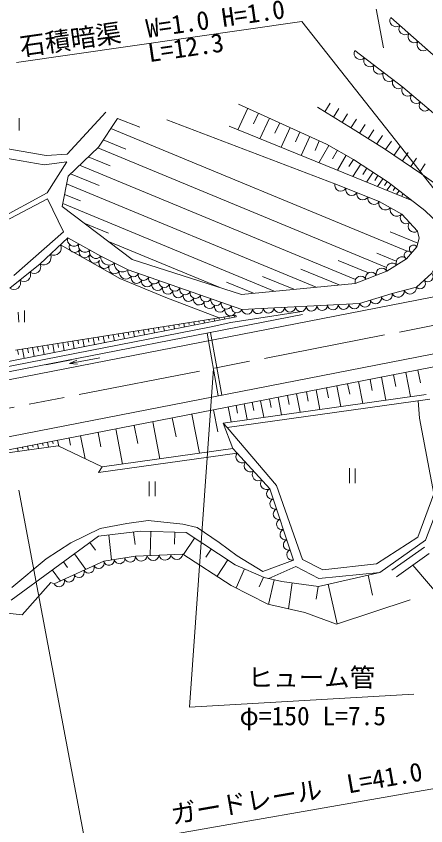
# Model space of a CAD drawing. Units: millimetres, scale not verified. Extents: x 40000 to 680000, y 20000 to 380000.
# Drawn here: x 395174 to 435326, y 238616 to 318008 of the extents above; entities that cross this region are included whole.
import ezdxf
from ezdxf.enums import TextEntityAlignment as Align

# ---------------------------------------------------------------- set-up
doc = ezdxf.new("R2010")
doc.units = ezdxf.units.MM
doc.header["$LTSCALE"] = 1000
doc.linetypes.add('CHAIN', pattern=[18.5, 12, -1.5, 3.5, -1.5])
for name, color, linetype, lineweight in [('M-BGD', 7, 'Continuous', 13), ('M-BMK', 2, 'CHAIN', 13), ('M-STR-HTXT', 7, 'Continuous', 13), ('M-WORK', 1, 'Continuous', 13)]:
    doc.layers.add(name, color=color, linetype=linetype, lineweight=lineweight)
doc.styles.add('ＭＳ ゴシック', font='')
doc.styles.get('ＭＳ ゴシック').set_extended_font_data('MS Gothic')

msp = doc.modelspace()

# ---------------------------------------------------------------- linework, layer by layer
at = {"layer": 'M-BGD'}
for p, q in [((431888, 317893), (436338, 313965)), ((428370, 314634), (433070, 311049)), ((417875, 308979), (416910, 306862)), ((425600, 305456), (416965, 309394)), ((425648, 308505), (424699, 309093)), ((425439, 308635), (425965, 309485)), ((426290, 308109), (426815, 308960)), ((418933, 308496), (418451, 307438)), ((428207, 306927), (425648, 308505)), ((427141, 307584), (427666, 308436)), ((403249, 305167), (405111, 307985)), ((405111, 307985), (407279, 307138)), ((426408, 301572), (409949, 307857)), ((419992, 308014), (419068, 305987)), ((421005, 307552), (420543, 306538)), ((427992, 307059), (428517, 307911)), ((428842, 306532), (429370, 307381)), ((433499, 294952), (404451, 306986)), ((416042, 307214), (433966, 299941)), ((422019, 307089), (421134, 305148)), ((422989, 306647), (422547, 305676)), ((431277, 305015), (428207, 306927)), ((429691, 306003), (430219, 306852)), ((405923, 304957), (403715, 305872)), ((423960, 306204), (423112, 304345)), ((424889, 305780), (424466, 304851)), ((430539, 305475), (431068, 306324)), ((431385, 304942), (431948, 305768)), ((400258, 302330), (403249, 305167)), ((431458, 293362), (403162, 305084)), ((425809, 305338), (424850, 303640)), ((428242, 303963), (425600, 305456)), ((434948, 302518), (431277, 305015)), ((432212, 304379), (432775, 305206)), ((404377, 303326), (402241, 304211)), ((426658, 304858), (426178, 304009)), ((427507, 304378), (426672, 302901)), ((433039, 303817), (433602, 304644)), ((433866, 303254), (434428, 304081)), ((428437, 292177), (401375, 303389)), ((428246, 303961), (427778, 303253)), ((428954, 303493), (428163, 302296)), ((431622, 301731), (428242, 303963)), ((434693, 302692), (435255, 303519)), ((403322, 301389), (400500, 302559)), ((429552, 303098), (429157, 302499)), ((430151, 302703), (429519, 301746)), ((437937, 300352), (434948, 302518)), ((399680, 299361), (400258, 302330)), ((430630, 302387), (430314, 301908)), ((431108, 302071), (430603, 301306)), ((431525, 301795), (431273, 301413)), ((435244, 298965), (431622, 301731)), ((424586, 291440), (400112, 301579)), ((431927, 301498), (431502, 300941)), ((432325, 301195), (432112, 300916)), ((401464, 299894), (399909, 300538)), ((432722, 300891), (432462, 300551)), ((433119, 300588), (432990, 300418)), ((433517, 300284), (433423, 300162)), ((406549, 294153), (399680, 299361)), ((420473, 291043), (399733, 299635)), ((436700, 297543), (435244, 298965)), ((404214, 296736), (401850, 297715)), ((431843, 296846), (434536, 295737)), ((415068, 291428), (404208, 295927)), ((432434, 293974), (430518, 294768)), ((417248, 290731), (406549, 294153)), ((429698, 292835), (426747, 294058)), ((426818, 291656), (423074, 293207)), ((422384, 291227), (419322, 292496)), ((418432, 290845), (415791, 291940)), ((428408, 291809), (417248, 290731)), ((417305, 289259), (428832, 289830)), ((416228, 287968), (423182, 289055)), ((434692, 278604), (434582, 280302)), ((436126, 271169), (434692, 278604)), ((437334, 272019), (435296, 266622)), ((434541, 266905), (436126, 271169)), ((430503, 264300), (434541, 266905)), ((435296, 266622), (430813, 263447)), ((432007, 263680), (435201, 265942)), ((432459, 263041), (435654, 265303)), ((434056, 264172), (438171, 259342))]:
    msp.add_line(p, q, dxfattribs=at)
for points in [[(433070, 311049), (436491, 308125), (439258, 306370), (440666, 305888), (442787, 305574), (444475, 306017), (446155, 307222)], [(426408, 301572), (430746, 299844), (432962, 298600), (434506, 296924), (434683, 296249), (434439, 295399), (433437, 294203), (431504, 292995), (428408, 291809)], [(428832, 289830), (432038, 290799), (434402, 291420), (435910, 292793), (436654, 294325), (436700, 297543)]]:
    msp.add_lwpolyline(points, dxfattribs=at)
for centre, radius, start, end in [((432401, 317577), 602, 148.33959, 308.78494), ((433291, 316792), 602, 148.33959, 308.78494), ((434181, 316006), 602, 148.33959, 308.78494), ((435070, 315220), 602, 148.33959, 308.78494), ((428900, 314354), 599, 152.20597, 313.11752), ((429840, 313637), 599, 152.20597, 313.11752), ((430780, 312920), 599, 152.20597, 313.11752), ((431720, 312203), 599, 152.20597, 313.11752), ((432660, 311486), 599, 152.20597, 313.11752), ((433541, 310734), 566, 146.22779, 312.74039), ((434396, 310003), 566, 146.22779, 312.74039), ((435251, 309272), 566, 146.22779, 312.74039), ((426983, 301440), 591, 167.12893, 329.45802), ((428068, 301008), 591, 167.12893, 329.45802), ((429153, 300576), 591, 167.12893, 329.45802), ((430237, 300145), 591, 167.12893, 329.45802), ((431375, 299667), 654, 164.27974, 317.09668), ((432483, 299045), 654, 164.27974, 317.09668), ((433403, 298232), 574, 140.10261, 305.19661), ((434175, 297394), 574, 140.10261, 305.19661), ((434113, 295163), 402, 36.00653, 244.12218), ((433612, 294565), 402, 36.00653, 244.12218), ((432027, 293233), 575, 39.46793, 204.53107), ((432993, 293837), 575, 39.46793, 204.53107), ((431008, 292745), 555, 26.67255, 195.2351), ((428943, 291955), 555, 26.67255, 195.2351), ((429975, 292350), 555, 26.67255, 195.2351), ((435526, 292457), 510, 223.42889, 41.1994), ((433779, 291384), 623, 206.12808, 3.303), ((434772, 291770), 510, 223.42889, 41.1994), ((431486, 290696), 562, 203.09758, 10.52701), ((432597, 291073), 623, 206.12808, 3.303), ((427259, 289778), 525, 185.58934, 0.08506), ((428307, 289830), 525, 185.58934, 0.08506), ((429349, 290051), 562, 203.09758, 10.52701), ((430417, 290373), 562, 203.09758, 10.52701), ((417828, 289310), 525, 185.58934, 0.08506), ((418876, 289362), 525, 185.58934, 0.08506), ((419923, 289414), 525, 185.58934, 0.08506), ((420971, 289466), 525, 185.58934, 0.08506), ((422019, 289518), 525, 185.58934, 0.08506), ((423067, 289570), 525, 185.58934, 0.08506), ((424115, 289622), 525, 185.58934, 0.08506), ((425163, 289674), 525, 185.58934, 0.08506), ((426211, 289726), 525, 185.58934, 0.08506)]:
    msp.add_arc(centre, radius, start, end, dxfattribs=at)
at = {"layer": 'M-BMK'}
msp.add_lwpolyline([(467603, 293829), (343327, 269598)], dxfattribs=at)
at = {"layer": 'M-STR-HTXT'}
for p, q in [((423159, 317494), (395190, 313478)), ((444764, 290120), (423159, 317494))]:
    msp.add_line(p, q, dxfattribs=at)
at = {"layer": 'M-WORK'}
for p, q in [((431177, 314920), (426709, 338665)), ((400185, 304473), (403955, 308582)), ((395466, 308014), (395475, 306808)), ((382964, 306981), (398107, 304334)), ((382754, 306022), (397923, 303438)), ((398107, 304334), (400185, 304473)), ((397923, 303438), (400123, 303730)), ((400123, 303730), (398215, 300683)), ((398215, 300683), (392613, 297636)), ((392705, 297174), (398230, 300114)), ((398230, 300114), (399800, 296851)), ((399800, 296851), (394952, 292588)), ((400234, 296271), (397523, 293708)), ((400234, 296271), (403462, 294467)), ((374335, 278446), (464324, 295992)), ((399521, 295598), (405330, 292283)), ((403462, 294467), (406140, 293128)), ((397523, 293708), (394547, 291338)), ((406140, 293128), (417305, 289259)), ((405330, 292283), (409834, 290437)), ((343854, 266899), (465377, 290593)), ((409834, 290437), (415060, 288424)), ((395373, 288998), (395439, 287988)), ((395987, 289143), (395993, 288008)), ((379692, 280254), (423242, 288746)), ((380282, 281408), (416742, 288517)), ((395100, 285253), (416709, 288686)), ((414071, 288267), (414097, 288137)), ((414613, 288102), (414565, 288345)), ((415060, 288424), (415082, 288311)), ((415594, 288294), (415554, 288502)), ((416048, 288581), (416066, 288485)), ((416576, 288485), (416542, 288659)), ((416709, 288686), (416742, 288517)), ((379702, 280786), (414293, 287530)), ((408724, 286954), (408636, 287403)), ((409130, 287482), (409172, 287266)), ((409705, 287145), (409624, 287560)), ((410118, 287639), (410157, 287440)), ((410687, 287337), (410613, 287717)), ((411107, 287796), (411142, 287614)), ((411668, 287528), (411601, 287874)), ((412095, 287953), (412127, 287788)), ((412650, 287719), (412589, 288031)), ((413083, 288110), (413112, 287962)), ((413631, 287911), (413577, 288188)), ((414293, 287530), (416228, 287968)), ((403816, 285997), (403695, 286618)), ((404189, 286697), (404248, 286395)), ((404798, 286188), (404683, 286775)), ((405177, 286854), (405233, 286569)), ((405779, 286380), (405671, 286932)), ((406165, 287011), (406218, 286743)), ((406761, 286571), (406660, 287089)), ((407154, 287168), (407203, 286917)), ((407742, 286763), (407648, 287246)), ((408142, 287325), (408187, 287092)), ((413902, 286924), (414973, 280765)), ((414215, 286985), (415328, 280835)), ((398909, 285040), (398754, 285834)), ((399248, 285912), (399324, 285524)), ((399890, 285232), (399742, 285991)), ((400236, 286069), (400308, 285698)), ((400872, 285423), (400730, 286148)), ((401224, 286226), (401293, 285872)), ((401853, 285614), (401718, 286305)), ((402213, 286383), (402278, 286046)), ((402835, 285806), (402707, 286462)), ((403201, 286540), (403263, 286221)), ((350484, 266918), (447344, 285804)), ((395295, 285284), (395384, 284827)), ((395964, 284466), (395789, 285363)), ((396283, 285441), (396369, 285001)), ((396945, 284657), (396777, 285520)), ((397271, 285598), (397354, 285176)), ((397927, 284849), (397766, 285677)), ((398260, 285755), (398339, 285350)), ((398063, 283835), (400584, 284323)), ((400414, 283938), (403359, 284512)), ((414502, 283475), (412152, 250263)), ((432171, 282845), (432396, 281688)), ((433359, 283077), (433822, 280700)), ((434547, 283309), (434791, 282058)), ((427665, 281967), (427867, 280928)), ((428731, 282175), (429147, 280042)), ((429857, 282394), (430071, 281298)), ((430983, 282614), (431422, 280362)), ((423621, 281178), (423803, 280246)), ((424578, 281365), (424951, 279451)), ((425588, 281562), (425780, 280578)), ((426598, 281759), (426992, 279738)), ((415471, 278115), (435357, 280917)), ((415849, 277663), (435719, 280463)), ((419133, 280303), (419450, 278676)), ((419992, 280470), (420155, 279634)), ((420851, 280638), (421185, 278920)), ((421757, 280815), (421929, 279932)), ((422664, 280992), (423017, 279178)), ((415964, 279685), (416248, 278225)), ((416734, 279835), (416881, 279085)), ((417505, 279986), (417806, 278444)), ((418319, 280144), (418473, 279352)), ((412396, 278989), (413144, 275154)), ((414503, 279400), (414925, 277236)), ((406744, 277887), (407088, 276118)), ((408560, 278242), (409269, 274608)), ((410478, 278616), (410842, 276748)), ((416418, 275615), (415471, 278115)), ((415471, 278115), (415849, 277663)), ((403206, 277198), (403483, 275775)), ((404927, 277533), (405598, 274091)), ((415849, 277663), (420706, 272002)), ((398746, 276328), (398797, 276066)), ((399237, 276424), (399348, 275852)), ((400361, 276643), (400498, 275938)), ((401485, 276862), (401923, 274614)), ((399273, 275887), (393275, 275042)), ((395311, 275658), (395373, 275338)), ((395801, 275754), (395835, 275581)), ((396292, 275850), (396365, 275478)), ((396783, 275945), (396822, 275746)), ((397274, 276041), (397356, 275617)), ((397764, 276137), (397808, 275912)), ((398255, 276232), (398348, 275757)), ((403598, 273809), (399273, 275887)), ((403598, 273809), (416418, 275615)), ((416838, 275169), (416418, 275615)), ((403238, 273253), (416838, 275169)), ((420049, 271674), (416838, 275169)), ((403238, 273253), (403598, 273809)), ((427861, 273681), (427861, 272229)), ((428415, 273654), (428415, 272202)), ((408197, 272389), (408197, 270950)), ((408811, 272395), (408811, 270937)), ((395439, 271519), (402195, 235549)), ((422362, 264676), (420049, 271674)), ((420706, 272002), (423230, 264730)), ((406024, 268275), (408102, 268552)), ((408102, 268552), (411503, 268183)), ((400546, 266367), (403393, 267783)), ((403393, 267783), (406024, 268275)), ((411503, 268183), (412903, 267875)), ((412903, 267875), (415073, 266398)), ((394678, 260753), (403250, 267017)), ((403250, 267017), (407375, 267494)), ((404244, 267132), (404526, 264693)), ((406682, 267414), (406823, 266195)), ((407375, 267494), (411822, 267386)), ((408374, 267470), (408317, 265114)), ((410730, 267413), (410701, 266235)), ((412657, 266835), (411580, 265205)), ((411822, 267386), (416624, 264216)), ((398099, 264782), (400546, 266367)), ((402403, 266398), (402959, 265637)), ((415073, 266398), (416843, 265089)), ((400882, 265286), (401993, 263765)), ((411509, 265252), (406861, 265052)), ((416249, 262189), (411509, 265252)), ((414287, 265759), (413749, 264944)), ((394736, 261982), (398099, 264782)), ((403752, 264575), (398905, 262343)), ((399798, 264495), (400194, 263953)), ((406861, 265052), (403752, 264575)), ((415917, 264683), (414862, 263085)), ((416843, 265089), (419336, 263566)), ((419336, 263566), (422363, 264677)), ((423230, 264730), (425246, 263715)), ((398715, 263703), (399507, 262620)), ((416624, 264216), (419471, 262970)), ((417540, 263815), (416722, 261947)), ((419946, 262861), (422570, 264045)), ((422570, 264045), (424853, 262870)), ((425246, 263715), (430503, 264300)), ((419408, 262997), (418999, 262063)), ((419471, 262970), (421225, 262569)), ((424796, 262092), (430813, 263447)), ((424853, 262870), (430813, 263447)), ((429671, 263190), (430110, 261240)), ((398566, 262466), (395750, 259311)), ((398905, 262343), (398566, 262466)), ((419850, 260342), (416249, 262189)), ((420446, 262747), (419895, 260332)), ((421225, 262569), (424796, 262092)), ((422216, 262437), (421877, 259894)), ((424759, 262097), (424590, 260826)), ((425771, 262312), (426649, 258413)), ((433777, 260773), (426575, 258388)), ((395750, 259311), (388292, 260128)), ((423466, 259542), (419850, 260342)), ((426575, 258388), (423466, 259542)), ((412152, 250263), (434169, 251533)), ((402051, 236317), (442013, 243294))]:
    msp.add_line(p, q, dxfattribs=at)
msp.add_lwpolyline([(401112, 284278), (400414, 283938), (401189, 283885)], dxfattribs=at)
for centre, radius, start, end in [((400835, 296084), 630, 162.70651, 318.88713), ((398869, 295287), 723, 241.35297, 25.43433), ((400918, 295394), 556, 157.58269, 326.0953), ((401911, 295483), 630, 162.70651, 318.88713), ((397869, 294343), 723, 241.35297, 25.43433), ((401892, 294872), 556, 157.58269, 326.0953), ((402867, 294351), 556, 157.58269, 326.0953), ((402988, 294881), 630, 162.70651, 318.88713), ((403842, 293829), 556, 157.58269, 326.0953), ((404271, 294409), 810, 175.94627, 310.92362), ((405609, 293740), 810, 175.94627, 310.92362), ((396932, 293432), 652, 232.01539, 25.06288), ((404817, 293307), 556, 157.58269, 326.0953), ((405933, 292893), 663, 170.98557, 322.46281), ((406660, 292988), 538, 164.98463, 336.79094), ((395940, 292642), 652, 232.01539, 25.06288), ((406983, 292351), 542, 165.28496, 336.48319), ((407675, 292637), 538, 164.98463, 336.79094), ((408690, 292285), 538, 164.98463, 336.79094), ((394949, 291852), 652, 232.01539, 25.06288), ((408003, 291998), 542, 165.28496, 336.48319), ((409024, 291644), 542, 165.28496, 336.48319), ((409705, 291933), 538, 164.98463, 336.79094), ((410044, 291290), 542, 165.28496, 336.48319), ((410720, 291582), 538, 164.98463, 336.79094), ((411735, 291230), 538, 164.98463, 336.79094), ((411064, 290937), 542, 165.28496, 336.48319), ((412085, 290583), 542, 165.28496, 336.48319), ((412750, 290878), 538, 164.98463, 336.79094), ((413765, 290526), 538, 164.98463, 336.79094), ((413105, 290229), 542, 165.28496, 336.48319), ((414126, 289876), 542, 165.28496, 336.48319), ((414780, 290175), 538, 164.98463, 336.79094), ((415795, 289823), 538, 164.98463, 336.79094), ((415146, 289522), 542, 165.28496, 336.48319), ((416166, 289169), 542, 165.28496, 336.48319), ((416810, 289471), 538, 164.98463, 336.79094), ((417314, 274802), 602, 142.33805, 302.80879), ((418117, 273928), 602, 142.33805, 302.80879), ((418920, 273054), 602, 142.33805, 302.80879), ((419723, 272180), 602, 142.33805, 302.80879), ((420240, 271182), 527, 111.23194, 285.34271), ((420570, 270183), 527, 111.23194, 285.34271), ((420901, 269183), 527, 111.23194, 285.34271), ((421231, 268184), 527, 111.23194, 285.34271), ((421561, 267184), 527, 111.23194, 285.34271), ((421892, 266184), 527, 111.23194, 285.34271), ((409762, 265265), 588, 191.08338, 353.84633), ((410924, 265315), 588, 191.08338, 353.84633), ((422222, 265185), 527, 111.23194, 285.34271), ((403253, 264383), 535, 208.44819, 20.98669), ((404267, 264679), 525, 191.42983, 6.01986), ((405303, 264838), 525, 191.42983, 6.01986), ((406339, 264997), 525, 191.42983, 6.01986), ((407438, 265165), 588, 191.08338, 353.84633), ((408600, 265215), 588, 191.08338, 353.84633), ((401314, 263490), 535, 208.44819, 20.98669), ((402283, 263937), 535, 208.44819, 20.98669), ((399375, 262598), 535, 208.44819, 20.98669), ((400344, 263044), 535, 208.44819, 20.98669)]:
    msp.add_arc(centre, radius, start, end, dxfattribs=at)

# ---------------------------------------------------------------- texts
at = {"layer": 'M-STR-HTXT', "style": 'ＭＳ ゴシック'}
msp.add_text('石積暗渠\u3000W=1.0 H=1.0', height=1833, rotation=8.172, dxfattribs=at).set_placement((395746, 313558), align=Align.BOTTOM_LEFT)
msp.add_text('L=12.3', height=1833, rotation=8.172, dxfattribs=at).set_placement((407965, 315313), align=Align.TOP_LEFT)
at = {"layer": 'M-WORK', "style": 'ＭＳ ゴシック'}
for s, p in [('ヒューム管', (417865, 251700)), ('φ=150 L=7.5', (417063, 247925))]:
    msp.add_text(s, height=1833, dxfattribs=at).set_placement(p, align=Align.BOTTOM_LEFT)
msp.add_text('ガードレール\u3000L=41.0', height=1833, rotation=9.903, dxfattribs=at).set_placement((410605, 238236), align=Align.BOTTOM_LEFT)

doc.saveas('drawing.dxf')
